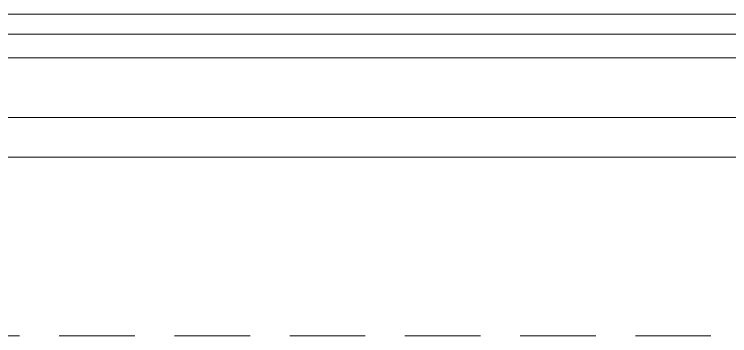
# Model space of a CAD drawing. Header units: metres. Extents: x -183 to 1639, y -350 to 198.
# Drawn here: x 773.591 to 775.394, y -233.588 to -232.778 of the extents above; entities that cross this region are included whole.
import ezdxf

# ---------------------------------------------------------------- set-up
doc = ezdxf.new("R2010")
doc.units = ezdxf.units.M
doc.header["$MEASUREMENT"] = 0
doc.linetypes.add('DASHED', pattern=[19.05, 12.7, -6.35])
doc.layers.add('okna', color=4, linetype='Continuous')
doc.linetypes.add('BATTING', pattern='A,0.00254,-2.54,[134,ltypeshp.shx,S=2.54,R=0,X=-2.54,Y=0],-5.08,[134,ltypeshp.shx,S=2.54,R=180,X=2.54,Y=0],-2.54', length=10.16254)

msp = doc.modelspace()

# ---------------------------------------------------------------- linework, layer by layer
at = {"layer": 'okna', "linetype": 'Continuous', "lineweight": 0}
for p, q in [((770.9895, -232.7775), (779.6895, -232.7775)), ((770.5995, -232.8875), (776.9895, -232.8875)), ((771.0895, -233.0375), (776.8895, -233.0375)), ((771.0895, -233.1375), (776.8895, -233.1375))]:
    msp.add_line(p, q, dxfattribs=at)
at = {"layer": 'okna', "linetype": 'BATTING', "lineweight": 0, "ltscale": 0.005}
msp.add_line((770.9895, -232.8275), (779.6895, -232.8275), dxfattribs=at)
at = {"layer": 'okna', "linetype": 'DASHED', "lineweight": 0, "ltscale": 0.015}
msp.add_line((771.0895, -233.5875), (776.8895, -233.5875), dxfattribs=at)

doc.saveas('drawing.dxf')
